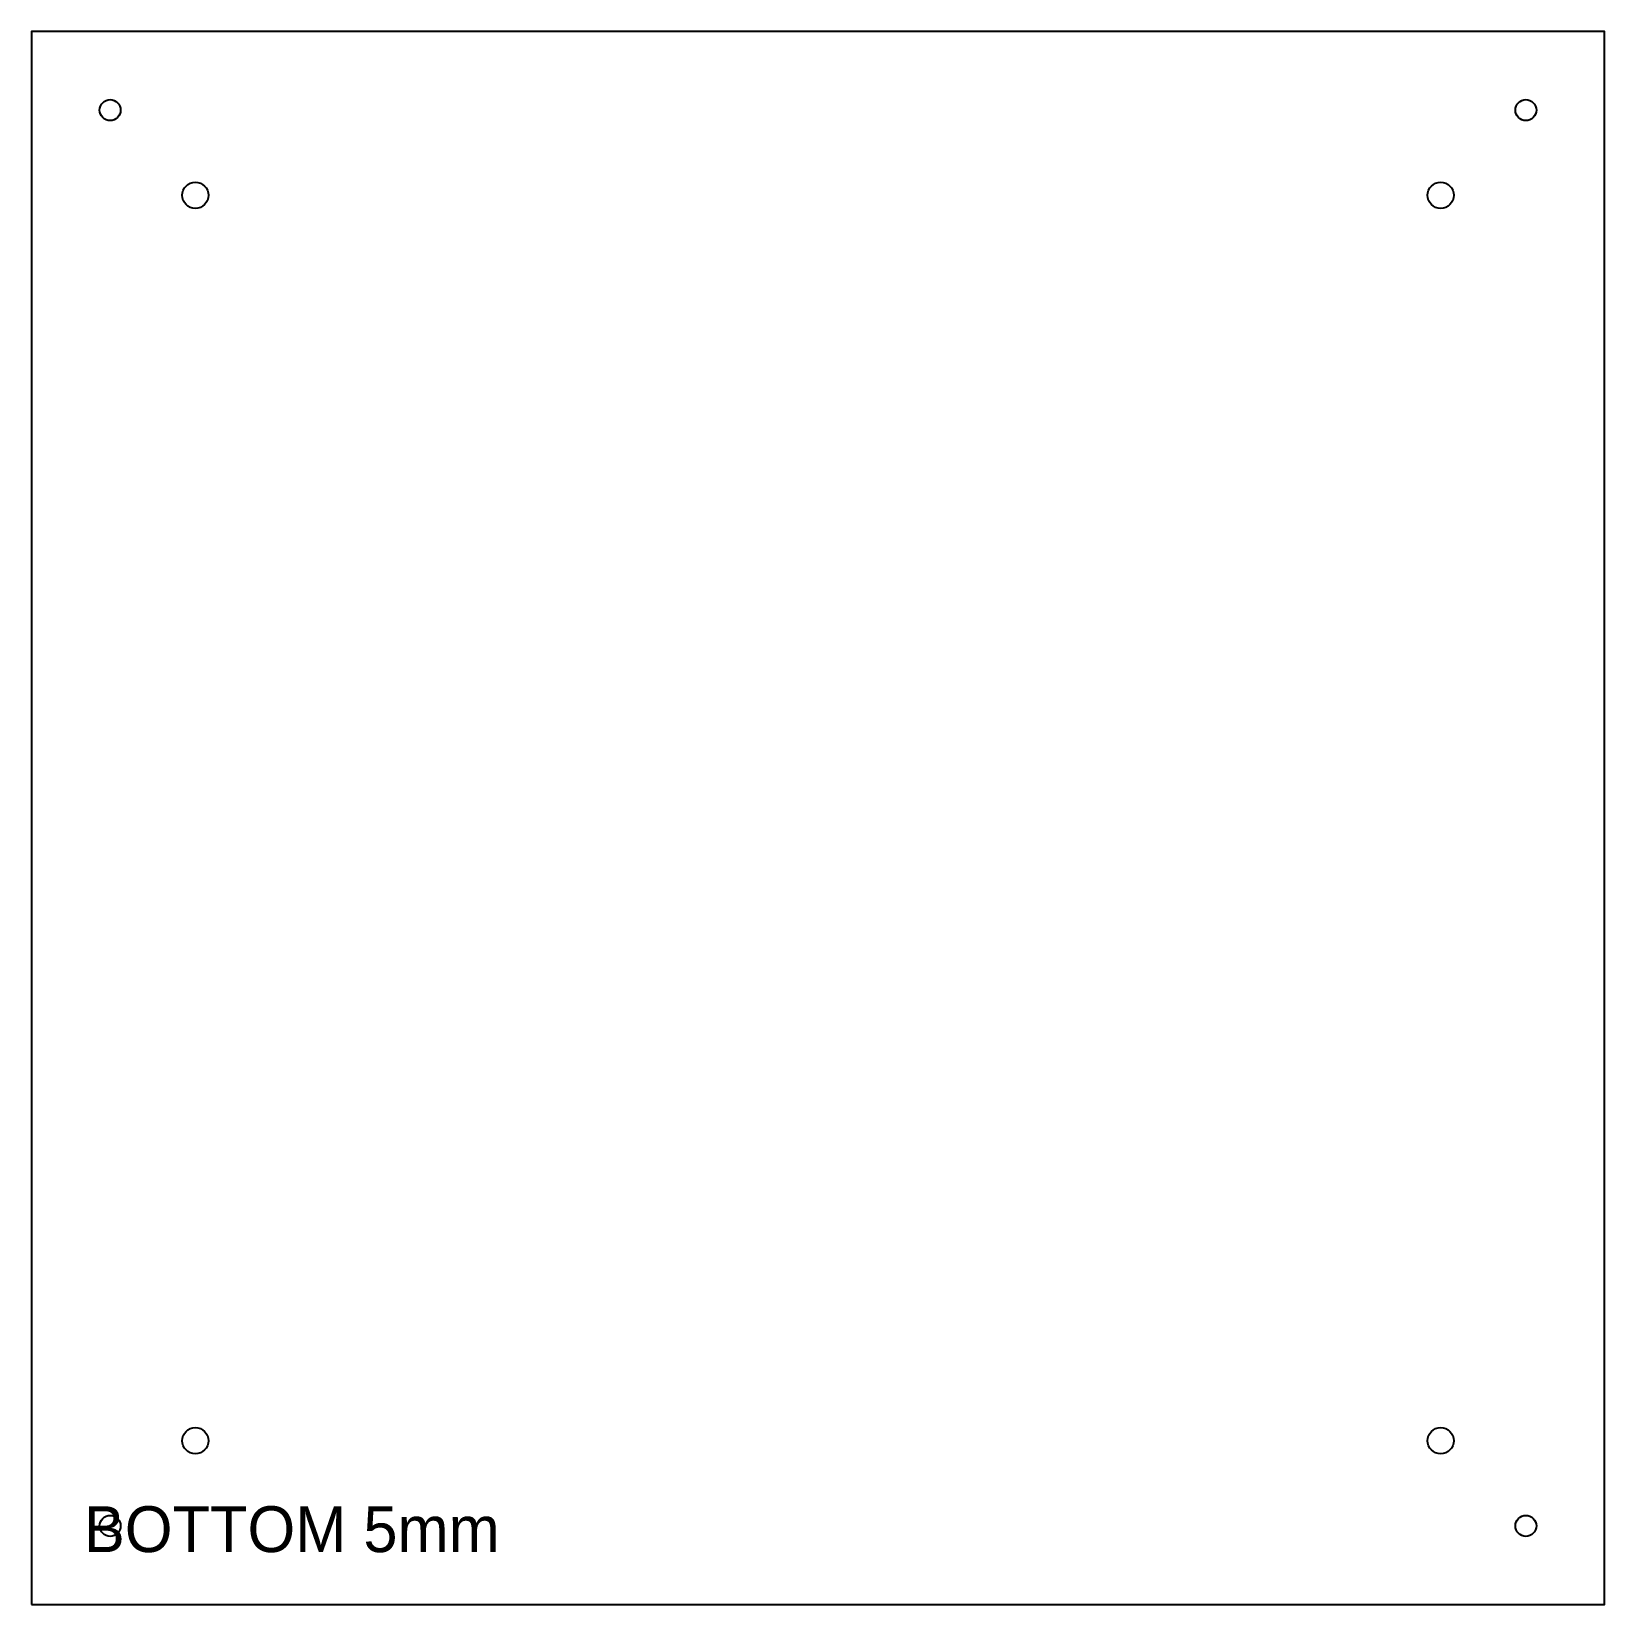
# Model space of a CAD drawing. Header units: millimetres. Extents: x 0 to 240, y 0 to 240.
import ezdxf

# ---------------------------------------------------------------- set-up
doc = ezdxf.new("R2010")
doc.units = ezdxf.units.MM
doc.layers.add('CUT', color=1, linetype='Continuous')
doc.layers.add('ENGRAVE', color=5, linetype='Continuous')

msp = doc.modelspace()

# ---------------------------------------------------------------- linework, layer by layer
at = {"layer": 'CUT'}
msp.add_lwpolyline([(0, 0), (240, 0), (240, 240), (0, 240)], close=True, dxfattribs=at)
for centre, radius in [((12, 228), 1.6), ((228, 228), 1.6), ((25, 215), 2), ((215, 215), 2), ((25, 25), 2), ((215, 25), 2), ((12, 12), 1.6), ((228, 12), 1.6)]:
    msp.add_circle(centre, radius, dxfattribs=at)

# ---------------------------------------------------------------- texts
at = {"layer": 'ENGRAVE'}
msp.add_text('BOTTOM 5mm', height=7, dxfattribs=at).set_placement((8, 8))

doc.saveas('drawing.dxf')
